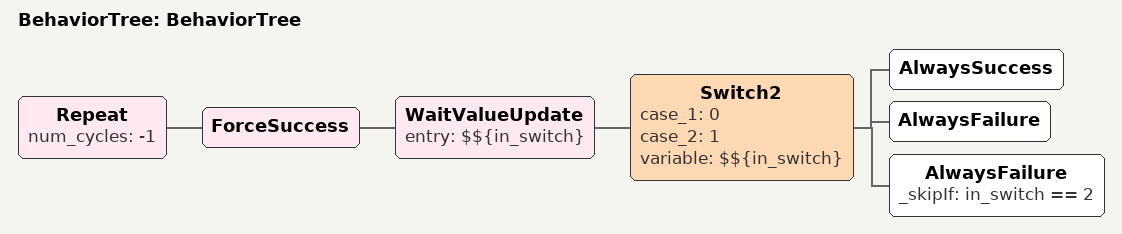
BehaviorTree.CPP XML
<?xml version="1.0"?>
<root BTCPP_format="4" main_tree_to_execute="BehaviorTree">
    <BehaviorTree ID="BehaviorTree">
        <Repeat num_cycles="-1">
            <ForceSuccess>
                <WaitValueUpdate entry="$${in_switch}">
                    <Switch2 case_1="0" case_2="1" variable="$${in_switch}">
                        <AlwaysSuccess/>
                        <AlwaysFailure/>
                        <AlwaysFailure _skipIf="in_switch == 2" />
                    </Switch2>
                </WaitValueUpdate>
            </ForceSuccess>
        </Repeat>
    </BehaviorTree>
</root>
